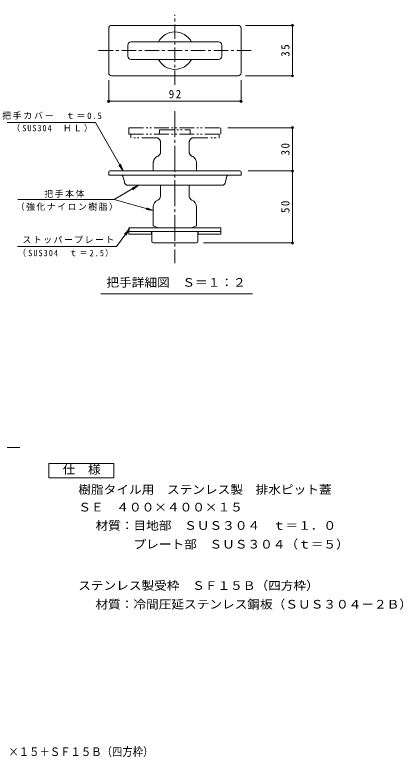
# Model space of a CAD drawing. Units: millimetres, scale not verified, with parts at other scales. Extents: x -311 to 246, y -275 to 240.
# Drawn here: x -24 to 246, y -275 to 240 of the extents above; entities that cross this region are included whole.
import ezdxf
from ezdxf.enums import TextEntityAlignment as Align

# ---------------------------------------------------------------- set-up
doc = ezdxf.new("R2010")
doc.units = ezdxf.units.MM
doc.header["$LTSCALE"] = 2
doc.header["$PDMODE"] = 32
doc.header["$PDSIZE"] = 1.6
for name, pattern in [('CHAIN1', [8, 5, -1, 1, -1]), ('CHAIN2', [12, 9, -1, 1, -1]), ('DOUBLE_CHAIN1', [8.8, 5, -1, 0.6, -0.6, 0.6, -1])]:
    doc.linetypes.add(name, pattern=pattern)
for name, color, linetype, lineweight in [('C-0', 3, 'Continuous', 9), ('C-4', 7, 'Continuous', 9), ('D-5', 7, 'Continuous', 9)]:
    doc.layers.add(name, color=color, linetype=linetype, lineweight=lineweight)
doc.layers.add('F-4_F-4ﾚｲﾔ', color=2, linetype='Continuous')
doc.styles.add('ＭＳ ゴシック', font='')
doc.styles.get('ＭＳ ゴシック').set_extended_font_data('MS Gothic')

msp = doc.modelspace()

# ---------------------------------------------------------------- linework, layer by layer
at = {"layer": 'C-0', "linetype": 'CHAIN1'}
for p, q in [((87.489, 191.752), (87.489, 240.388)), ((34.521, 215.553), (140.771, 215.553))]:
    msp.add_line(p, q, dxfattribs=at)
at = {"layer": 'C-0'}
for p, q in [((131.489, 233.053), (43.489, 233.053)), ((41.489, 200.053), (41.489, 231.053)), ((133.489, 200.053), (133.489, 231.053)), ((117.889, 221.653), (57.089, 221.653)), ((54.889, 211.653), (54.889, 219.453)), ((120.089, 211.653), (120.089, 219.453)), ((117.889, 209.453), (57.089, 209.453)), ((43.489, 198.053), (131.489, 198.053)), ((41.489, 131.153), (41.489, 129.053)), ((41.489, 129.053), (133.489, 129.053)), ((132.589, 132.053), (42.389, 132.053)), ((133.489, 131.153), (133.489, 129.053)), ((51.299, 128.331), (52.389, 124.553)), ((123.679, 128.331), (122.589, 124.553)), ((120.089, 122.053), (54.889, 122.053)), ((77.489, 114.553), (77.489, 122.053)), ((97.489, 114.553), (97.489, 122.053)), ((72.489, 107.153), (72.489, 93.953)), ((102.489, 107.137), (102.489, 93.953)), ((72.489, 93.953), (75.489, 92.853)), ((75.489, 92.853), (75.489, 92.553)), ((102.489, 93.953), (99.489, 92.853)), ((99.489, 92.853), (99.489, 92.553)), ((55.489, 92.553), (119.489, 92.553)), ((55.489, 92.553), (55.489, 88.053)), ((55.489, 90.053), (119.489, 90.053)), ((55.489, 88.053), (71.239, 88.053)), ((71.239, 90.053), (71.239, 88.053)), ((71.489, 83.053), (71.489, 90.053)), ((103.489, 83.053), (103.489, 90.053)), ((103.739, 90.053), (103.739, 88.053)), ((103.739, 88.053), (119.489, 88.053)), ((119.489, 92.553), (119.489, 88.053)), ((102.489, 82.053), (72.489, 82.053))]:
    msp.add_line(p, q, dxfattribs=at)
at = {"layer": 'C-0', "linetype": 'CHAIN2'}
msp.add_line((87.489, 173.523), (87.489, 67.937), dxfattribs=at)
at = {"layer": 'C-0', "linetype": 'DOUBLE_CHAIN1'}
for p, q in [((55.589, 162.053), (119.389, 162.053)), ((55.589, 162.053), (55.589, 157.553)), ((76.889, 160.553), (98.089, 160.553)), ((76.889, 160.553), (76.889, 157.553)), ((98.089, 160.553), (98.089, 157.553)), ((119.389, 162.053), (119.389, 157.553)), ((55.589, 157.553), (119.389, 157.553)), ((56.789, 157.553), (56.789, 155.053)), ((74.489, 155.053), (56.789, 155.053)), ((100.489, 155.053), (118.189, 155.053)), ((118.189, 157.553), (118.189, 155.053)), ((77.489, 145.053), (77.489, 152.053)), ((97.489, 145.053), (97.489, 152.053)), ((72.489, 137.653), (72.489, 132.053)), ((102.489, 137.637), (102.489, 132.053))]:
    msp.add_line(p, q, dxfattribs=at)
at = {"layer": 'C-0'}
for centre, radius, start, end in [((43.489, 231.053), 2, 90, 180), ((131.489, 231.053), 2, 0, 90), ((87.489, 215.553), 13, 27.9843, 152.0157), ((57.089, 219.453), 2.2, 90, 180), ((117.889, 219.453), 2.2, 0, 90), ((57.089, 211.653), 2.2, 180, 270), ((117.889, 211.653), 2.2, 270, 0), ((87.489, 215.553), 13, 207.9843, 332.0157), ((43.489, 200.053), 2, 180, 270), ((131.489, 200.053), 2, 270, 0), ((42.389, 131.153), 0.9, 90, 180), ((50.338, 128.053), 1, 16.1012, 90), ((124.64, 128.053), 1, 90, 163.8988), ((132.589, 131.153), 0.9, 0, 90), ((54.889, 124.553), 2.5, 180, 270), ((120.089, 124.553), 2.5, 270, 0), ((74.489, 114.553), 3, 292.02405, 0), ((100.489, 114.553), 3, 180, 247.97595), ((77.489, 107.137), 5, 112.02434, 180), ((97.489, 107.137), 5, 0, 67.97566), ((72.489, 83.053), 1, 180, 270), ((102.489, 83.053), 1, 270, 0)]:
    msp.add_arc(centre, radius, start, end, dxfattribs=at)
at = {"layer": 'C-0', "linetype": 'DOUBLE_CHAIN1'}
for centre, radius, start, end in [((74.489, 152.053), 3, 0, 90), ((100.489, 152.053), 3, 90, 180), ((74.489, 145.053), 3, 292.02405, 0), ((100.489, 145.053), 3, 180, 247.97595), ((77.489, 137.637), 5, 112.02371, 180), ((97.489, 137.637), 5, 0, 67.97629)]:
    msp.add_arc(centre, radius, start, end, dxfattribs=at)
at = {"layer": 'C-4'}
for p, q in [((136.489, 233.053), (169.829, 233.053)), ((169.229, 198.053), (169.229, 233.053)), ((136.489, 198.053), (169.829, 198.053)), ((41.489, 195.053), (41.489, 179.751)), ((133.489, 195.053), (133.489, 179.751)), ((41.489, 180.351), (133.489, 180.351)), ((-33.552, 165.763), (32.427, 165.763)), ((124.389, 162.053), (169.829, 162.053)), ((169.229, 82.053), (169.229, 162.053)), ((51.504, 132.053), (49.63, 136.689)), ((138.489, 132.053), (169.829, 132.053)), ((62.22, 122.053), (57.618, 120.1)), ((-21.528, 112.112), (45.338, 112.112)), ((72.489, 104.458), (67.895, 106.432)), ((56.035, 91.731), (52.524, 88.172)), ((-21.787, 79.585), (46.846, 79.585)), ((107.489, 82.053), (169.829, 82.053)), ((141.346, 46.678), (36.05, 46.678))]:
    msp.add_line(p, q, dxfattribs=at)
for points in [[(32.427, 165.763), (51.504, 132.053), (48.494, 136.046)], [(45.338, 112.112), (62.22, 122.053), (58.28, 118.976)], [(45.338, 112.112), (72.489, 104.458), (67.541, 105.175)], [(46.846, 79.585), (56.035, 91.731), (53.565, 87.384)]]:
    msp.add_lwpolyline(points, dxfattribs=at)
for p in [(169.229, 233.053), (169.229, 198.053), (41.489, 180.351), (133.489, 180.351), (169.229, 162.053), (169.229, 132.053), (169.229, 82.053)]:
    msp.add_point(p, dxfattribs=at)
at = {"layer": 'D-5', "color": 2}
for p, q in [((-0.027, -71.015), (44.973, -71.015)), ((-0.027, -81.015), (-0.027, -71.015)), ((44.973, -71.015), (44.973, -81.015)), ((44.973, -81.015), (-0.027, -81.015))]:
    msp.add_line(p, q, dxfattribs=at)
at = {"layer": 'D-5'}
msp.add_lwpolyline([(-122.052, -88.015), (-97.702, -60.039), (-20.361, -60.039)], dxfattribs=at)

# ---------------------------------------------------------------- texts
at = {"layer": 'C-4', "color": 2, "style": 'ＭＳ ゴシック', "width": 1.1}
msp.add_text('把手詳細図\u3000Ｓ＝１：２', height=5.865, dxfattribs=at).set_placement((39.901, 49.872), align=Align.BOTTOM_LEFT)
at = {"layer": 'C-4', "color": 2, "char_height": 5.865, "attachment_point": 7, "rotation": 90, "style": 'ＭＳ ゴシック'}
for s, insert in [('\\T1.27;\\W0.95;35', (167.229, 211.303)), ('\\T1.27;\\W0.95;30', (167.229, 142.803)), ('\\T1.27;\\W0.95;50', (167.229, 102.803))]:
    msp.add_mtext(s, dxfattribs=dict(at, insert=insert))
at = {"layer": 'C-4', "color": 2, "insert": (83.239, 182.351), "char_height": 5.865, "attachment_point": 7, "style": 'ＭＳ ゴシック'}
msp.add_mtext('\\T1.27;\\W0.95;92', dxfattribs=at)
at = {"layer": 'C-4', "char_height": 4.399, "attachment_point": 7, "style": 'ＭＳ ゴシック'}
for s, insert in [('\\T1.2;把手カバー\u3000ｔ＝0.5', (-32.588, 167.717)), ('\\T1.24;\\W0.95;（SUS304\u3000ＨＬ）', (-25.839, 158.979)), ('\\T1.17;把手本体', (-3.239, 113.421)), ('\\T1.17;（強化ナイロン樹脂）', (-23.118, 104.377)), ('\\T1.17;ストッパープレート', (-18.413, 81.64)), ('\\T1.27;\\W0.9;（SUS304\u3000ｔ＝2.5）', (-21.494, 72.262))]:
    msp.add_mtext(s, dxfattribs=dict(at, insert=insert))
at = {"layer": 'D-5', "color": 2, "style": 'ＭＳ ゴシック', "width": 1.1}
for s, p in [('仕\u3000様', (9.473, -80.015)), ('樹脂タイル用\u3000ステンレス製\u3000排水ピット蓋', (20.391, -93.91)), ('ＳＥ\u3000４００×４００×１５', (20.391, -106.131)), ('材質：目地部\u3000ＳＵＳ３０４\u3000ｔ＝１．０', (32.333, -118.875)), ('\u3000\u3000\u3000プレート部\u3000ＳＵＳ３０４（ｔ＝５）', (32.333, -131.875)), ('ステンレス製受枠\u3000ＳＦ１５Ｂ（四方枠）', (20.301, -160.552)), ('材質：冷間圧延ステンレス鋼板（ＳＵＳ３０４－２Ｂ）', (32.243, -173.552))]:
    msp.add_text(s, height=5.865, dxfattribs=at).set_placement(p, align=Align.BOTTOM_LEFT)
at = {"layer": 'F-4_F-4ﾚｲﾔ', "style": 'ＭＳ ゴシック', "width": 0.9}
msp.add_text('ＳＥ\u3000４００×４００×１５＋ＳＦ１５Ｂ（四方枠）', height=5.865, dxfattribs=at).set_placement((-100.196, -275.913), align=Align.BOTTOM_LEFT)

doc.saveas('drawing.dxf')
